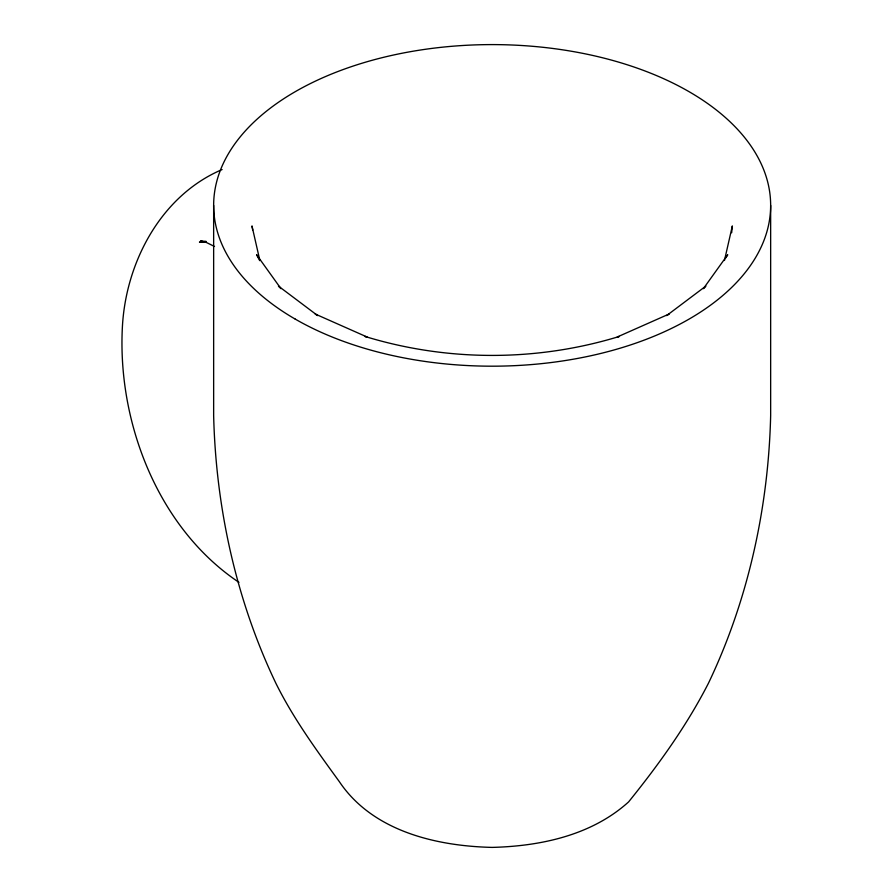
<?xml version="1.0" encoding="UTF-8"?>
<svg xmlns="http://www.w3.org/2000/svg" width="892" height="892" viewBox="0 0 892 892"><rect width="100%" height="100%" fill="white"/><g stroke="black" fill="none" stroke-linecap="round" stroke-linejoin="round"><path stroke-width="1.34" d="M724.46 260.497L732.343 225.932L731.652 232.779M725.586 258.089L727.727 254.699L703.364 288.662L705.851 286.098L666.636 315.601M667.461 315.077L669.1 314.017L617.275 336.986L619.282 336.462C536.817 361.728 447.494 361.728 365.029 336.462L367.036 336.986L315.199 314.017L316.85 315.077M222.119 169.547C161.095 195.471 126.118 261.902 122.449 325.926C116.986 421.236 157.471 527.83 238.956 582.353M206.041 241.342L199.451 242.122L204.413 241.665M205.762 241.632L200.611 240.862L206.498 242.524L214.504 246.482M317.663 315.601L278.449 286.098L280.11 287.804M280.947 288.662L256.584 254.699L259.672 260.575M259.851 260.497L251.968 225.932L252.692 230.025M770.655 205.394L770.655 415.583C768.436 507.515 748.187 600.071 708.471 683.183C686.695 725.776 658.564 764.779 628.592 801.919C591.641 835.325 540.652 846.173 492.15 847.4C435.976 846.073 372.533 831.132 339.361 781.682C316.381 750.049 293.234 718.339 275.84 683.183C236.124 600.071 215.875 507.515 213.645 415.583L213.645 205.394M295.219 319.091A278.505 160.794 0 0 0 761.166 247.006A278.505 160.794 0 0 0 420.076 50.075A278.505 160.794 0 0 0 295.219 319.091"/></g></svg>
